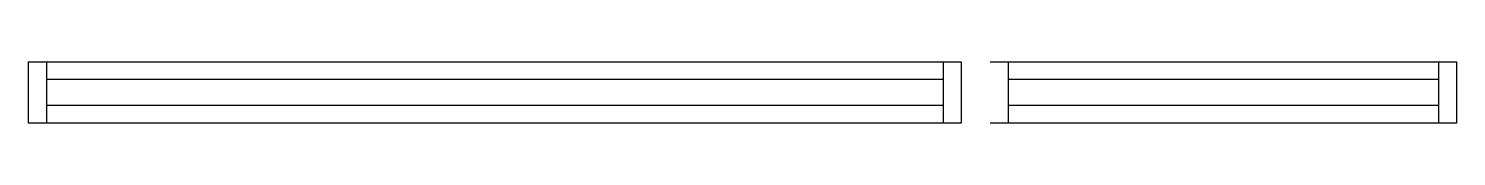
# Model space of a CAD drawing. Header units: metres. Extents: x 2122 to 2676, y 17444 to 17468.
import ezdxf

# ---------------------------------------------------------------- set-up
doc = ezdxf.new("R2010")
doc.units = ezdxf.units.M
doc.layers.add('Painéis', color=7, linetype='Continuous')
doc.layers.add('SARR_2.2x7', color=7, linetype='Continuous')

msp = doc.modelspace()

# ---------------------------------------------------------------- linework, layer by layer
at = {"layer": 'Painéis', "color": 7, "lineweight": 25}
for points in [[(2366.09, 17443.95), (2122.09, 17443.95), (2122.09, 17467.95), (2366.09, 17467.95)], [(2366.09, 17467.95), (2484.09, 17467.95), (2484.09, 17443.95), (2366.09, 17443.95)], [(2495.34, 17467.95), (2676.34, 17467.95), (2676.34, 17443.95), (2495.34, 17443.95)]]:
    msp.add_lwpolyline(points, dxfattribs=at)
at = {"layer": 'SARR_2.2x7', "color": 7, "lineweight": 25}
for p, q in [((2129.09, 17467.95), (2129.09, 17443.95)), ((2477.09, 17467.95), (2477.09, 17443.95)), ((2502.34, 17467.95), (2502.34, 17443.95)), ((2669.34, 17467.95), (2669.34, 17443.95)), ((2366.09, 17460.95), (2129.09, 17460.95)), ((2477.09, 17460.95), (2366.09, 17460.95)), ((2669.34, 17460.95), (2502.34, 17460.95)), ((2129.09, 17450.95), (2366.09, 17450.95)), ((2366.09, 17450.95), (2477.09, 17450.95)), ((2502.34, 17450.95), (2669.34, 17450.95))]:
    msp.add_line(p, q, dxfattribs=at)

doc.saveas('drawing.dxf')
